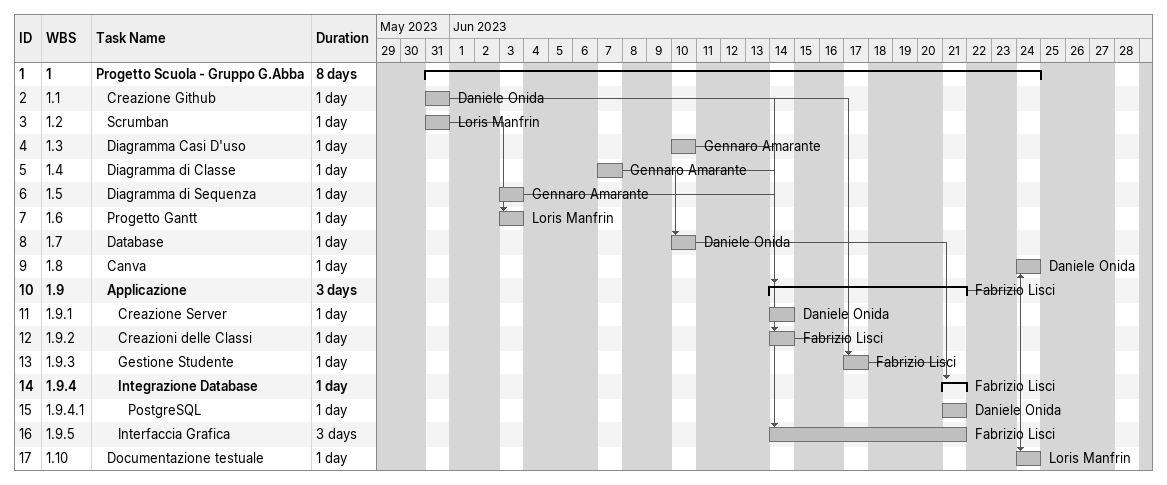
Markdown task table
| ID | WBS | Task | Duration | Start | Finish | Predecessors | Resources |
|---|---|---|---|---|---|---|---|
| 1 | 1 | **Progetto Scuola - Gruppo G.Abba** | 8d | 2023-05-31 | 2023-06-24 |  |  |
| 2 | 1.1 | Creazione Github | 1d | 2023-05-31 | 2023-05-31 |  | Daniele Onida |
| 3 | 1.2 | Scrumban | 1d | 2023-05-31 | 2023-05-31 |  | Loris Manfrin |
| 4 | 1.3 | Diagramma Casi D'uso | 1d | 2023-06-10 | 2023-06-10 |  | Gennaro Amarante |
| 5 | 1.4 | Diagramma di Classe | 1d | 2023-06-07 | 2023-06-07 |  | Gennaro Amarante |
| 6 | 1.5 | Diagramma di Sequenza | 1d | 2023-06-03 | 2023-06-03 |  | Gennaro Amarante |
| 7 | 1.6 | Progetto Gantt | 1d | 2023-06-03 | 2023-06-03 | 3 | Loris Manfrin |
| 8 | 1.7 | Database | 1d | 2023-06-10 | 2023-06-10 | 5 | Daniele Onida |
| 9 | 1.8 | Canva | 1d | 2023-06-24 | 2023-06-24 | 10 | Daniele Onida |
| 10 | 1.9 | **Applicazione** | 3d | 2023-06-14 | 2023-06-21 | 2, 4, 5, 6 | Fabrizio Lisci |
| 11 | 1.9.1 | Creazione Server | 1d | 2023-06-14 | 2023-06-14 |  | Daniele Onida |
| 12 | 1.9.2 | Creazioni delle Classi | 1d | 2023-06-14 | 2023-06-14 | 2 | Fabrizio Lisci |
| 13 | 1.9.3 | Gestione Studente | 1d | 2023-06-17 | 2023-06-17 | 2, 12 | Fabrizio Lisci |
| 14 | 1.9.4 | **Integrazione Database** | 1d | 2023-06-21 | 2023-06-21 | 8, 13 | Fabrizio Lisci |
| 15 | 1.9.4.1 | PostgreSQL | 1d | 2023-06-21 | 2023-06-21 |  | Daniele Onida |
| 16 | 1.9.5 | Interfaccia Grafica | 3d | 2023-06-14 | 2023-06-21 | 2 | Fabrizio Lisci |
| 17 | 1.10 | Documentazione testuale | 1d | 2023-06-24 | 2023-06-24 | 10 | Loris Manfrin |
